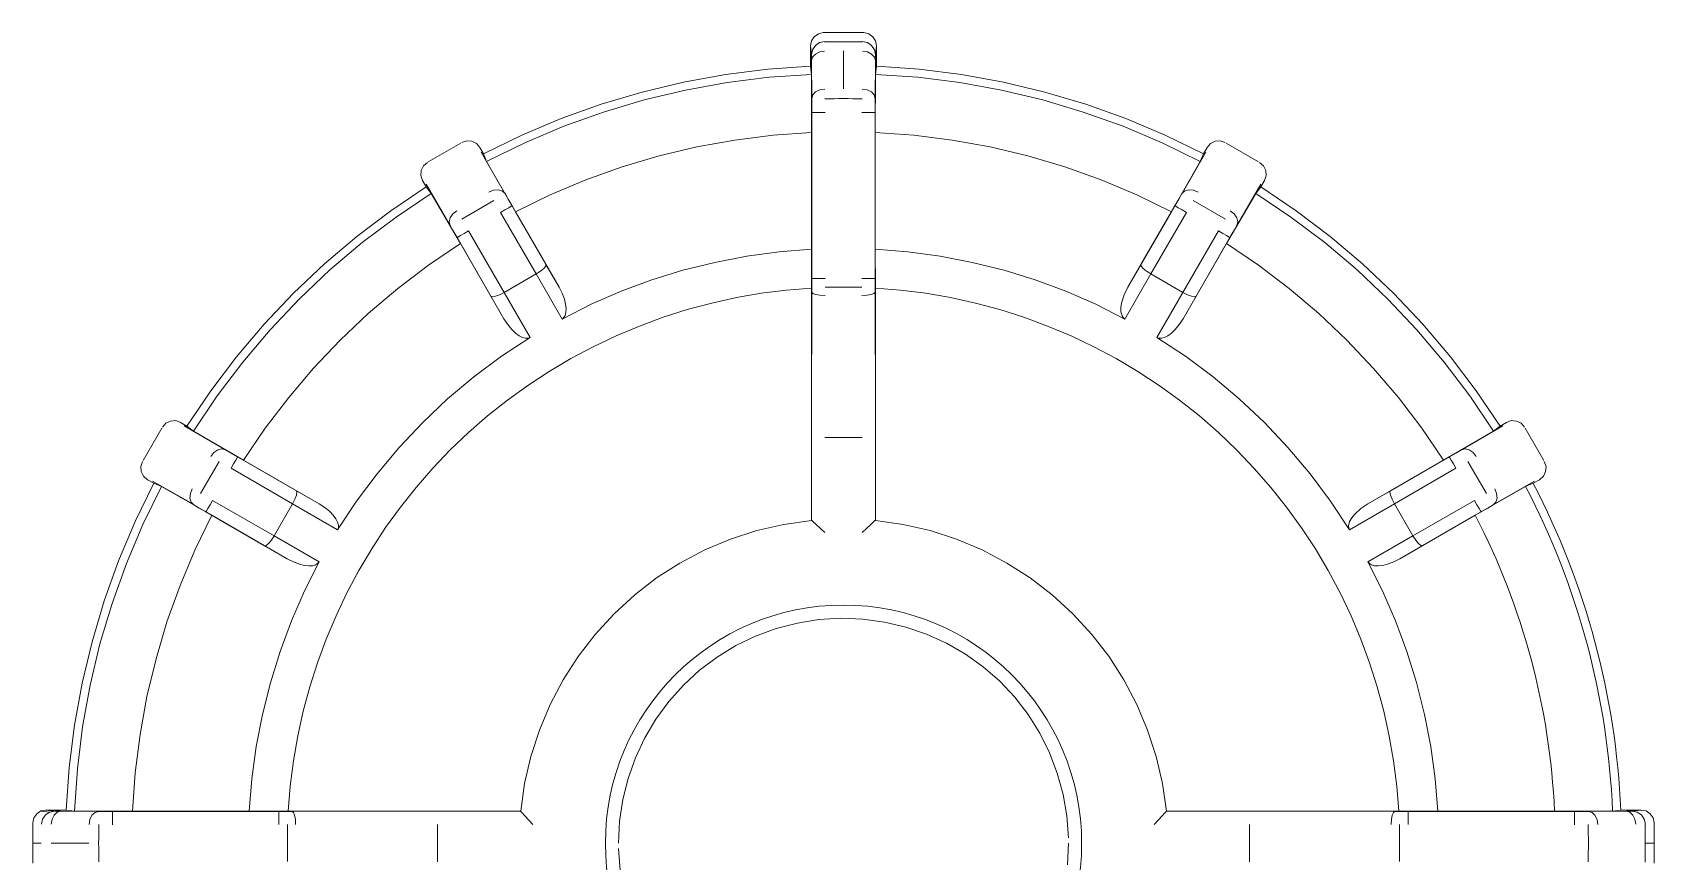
# Model space of a CAD drawing. Header units: millimetres. Extents: x -3630 to 1270, y -52213 to -49192.
# Drawn here: x -1641.59 to -1617.09, y -51423.42 to -51410.89 of the extents above; entities that cross this region are included whole.
import ezdxf

# ---------------------------------------------------------------- set-up
doc = ezdxf.new("R2010")
doc.units = ezdxf.units.MM
doc.linetypes.add('CENTER', pattern=[2, 1.25, -0.25, 0.25, -0.25])
doc.layers.add('1', color=1, linetype='CENTER')

msp = doc.modelspace()

# ---------------------------------------------------------------- linework, layer by layer
at = {"layer": '1', "color": 7, "linetype": 'Continuous', "lineweight": 18}
for p, q in [((-1629.336, -51410.895), (-1629.641, -51410.898)), ((-1629.031, -51410.898), (-1629.336, -51410.895)), ((-1629.818, -51411.232), (-1629.836, -51411.098)), ((-1629.836, -51411.098), (-1629.836, -51411.405)), ((-1628.854, -51411.232), (-1628.836, -51411.098)), ((-1628.836, -51411.098), (-1628.836, -51411.405)), ((-1629.82, -51411.528), (-1629.836, -51411.405)), ((-1629.817, -51412.405), (-1629.82, -51411.528)), ((-1629.816, -51411.893), (-1629.818, -51411.32)), ((-1628.857, -51411.893), (-1628.855, -51411.32)), ((-1628.853, -51411.528), (-1628.856, -51412.405)), ((-1628.836, -51411.405), (-1628.853, -51411.528)), ((-1629.815, -51414.615), (-1629.815, -51412.105)), ((-1628.857, -51414.615), (-1628.857, -51412.105)), ((-1629.817, -51412.405), (-1629.817, -51414.169)), ((-1628.856, -51412.405), (-1628.856, -51414.169)), ((-1635.607, -51412.851), (-1635.116, -51412.567)), ((-1634.773, -51412.728), (-1634.828, -51412.632)), ((-1634.773, -51412.728), (-1634.726, -51412.843)), ((-1623.947, -51412.843), (-1623.9, -51412.728)), ((-1623.9, -51412.728), (-1623.844, -51412.632)), ((-1623.557, -51412.567), (-1623.066, -51412.851)), ((-1634.726, -51412.843), (-1634.29, -51413.604)), ((-1624.383, -51413.604), (-1623.947, -51412.843)), ((-1635.639, -51413.228), (-1635.694, -51413.132)), ((-1635.563, -51413.326), (-1635.639, -51413.228)), ((-1623.033, -51413.228), (-1623.109, -51413.326)), ((-1623.033, -51413.228), (-1622.978, -51413.132)), ((-1635.122, -51414.084), (-1635.563, -51413.326)), ((-1623.109, -51413.326), (-1623.55, -51414.084)), ((-1634.515, -51413.614), (-1633.98, -51414.544)), ((-1634.342, -51413.514), (-1633.83, -51414.402)), ((-1633.632, -51414.743), (-1634.29, -51413.604)), ((-1625.04, -51414.743), (-1624.383, -51413.604)), ((-1624.33, -51413.514), (-1624.843, -51414.402)), ((-1624.692, -51414.544), (-1624.157, -51413.614)), ((-1634.462, -51414.823), (-1635, -51413.894)), ((-1623.672, -51413.894), (-1624.21, -51414.823)), ((-1635.173, -51413.994), (-1634.661, -51414.882)), ((-1634.464, -51415.224), (-1635.122, -51414.084)), ((-1629.817, -51414.169), (-1629.818, -51414.758)), ((-1628.855, -51414.758), (-1628.856, -51414.169)), ((-1624.208, -51415.224), (-1623.55, -51414.084)), ((-1623.499, -51413.994), (-1624.012, -51414.882)), ((-1633.632, -51414.743), (-1633.83, -51414.402)), ((-1624.843, -51414.402), (-1625.04, -51414.743)), ((-1634.462, -51414.823), (-1633.98, -51414.544)), ((-1633.98, -51414.544), (-1633.587, -51415.225)), ((-1629.815, -51414.819), (-1629.815, -51414.615)), ((-1628.857, -51414.819), (-1628.857, -51414.615)), ((-1625.085, -51415.225), (-1624.692, -51414.544)), ((-1624.692, -51414.544), (-1624.21, -51414.823)), ((-1634.661, -51414.882), (-1634.464, -51415.224)), ((-1634.069, -51415.503), (-1634.462, -51414.823)), ((-1629.818, -51414.758), (-1629.818, -51418.268)), ((-1629.817, -51416.712), (-1629.815, -51414.819)), ((-1628.855, -51416.712), (-1628.857, -51414.819)), ((-1628.855, -51414.758), (-1628.855, -51418.268)), ((-1624.21, -51414.823), (-1624.603, -51415.503)), ((-1624.012, -51414.882), (-1624.208, -51415.224)), ((-1639.913, -51417.365), (-1639.63, -51416.874)), ((-1639.253, -51416.842), (-1639.349, -51416.787)), ((-1639.253, -51416.842), (-1639.154, -51416.918)), ((-1639.154, -51416.918), (-1638.396, -51417.359)), ((-1629.817, -51417.274), (-1629.817, -51416.712)), ((-1628.855, -51417.274), (-1628.855, -51416.712)), ((-1620.276, -51417.359), (-1619.518, -51416.918)), ((-1619.518, -51416.918), (-1619.42, -51416.842)), ((-1619.42, -51416.842), (-1619.324, -51416.787)), ((-1619.042, -51416.874), (-1618.759, -51417.365)), ((-1638.487, -51417.308), (-1637.599, -51417.82)), ((-1637.257, -51418.017), (-1638.396, -51417.359)), ((-1629.817, -51418.266), (-1629.817, -51417.274)), ((-1628.855, -51418.266), (-1628.855, -51417.274)), ((-1621.415, -51418.017), (-1620.276, -51417.359)), ((-1620.186, -51417.308), (-1621.074, -51417.82)), ((-1639.753, -51417.708), (-1639.849, -51417.653)), ((-1638.587, -51417.481), (-1637.658, -51418.019)), ((-1620.086, -51417.481), (-1621.014, -51418.019)), ((-1618.92, -51417.708), (-1618.824, -51417.653)), ((-1639.638, -51417.755), (-1639.753, -51417.708)), ((-1638.877, -51418.191), (-1639.638, -51417.755)), ((-1637.257, -51418.017), (-1637.599, -51417.82)), ((-1621.074, -51417.82), (-1621.415, -51418.017)), ((-1619.034, -51417.755), (-1619.795, -51418.191)), ((-1618.92, -51417.708), (-1619.034, -51417.755)), ((-1638.966, -51418.139), (-1638.079, -51418.651)), ((-1637.936, -51418.501), (-1638.866, -51417.965)), ((-1637.936, -51418.501), (-1637.658, -51418.019)), ((-1637.658, -51418.019), (-1636.978, -51418.411)), ((-1621.695, -51418.411), (-1621.014, -51418.019)), ((-1621.014, -51418.019), (-1620.736, -51418.501)), ((-1619.806, -51417.965), (-1620.736, -51418.501)), ((-1619.706, -51418.139), (-1620.594, -51418.651)), ((-1637.738, -51418.849), (-1638.877, -51418.191)), ((-1620.935, -51418.849), (-1619.795, -51418.191)), ((-1637.256, -51418.893), (-1637.936, -51418.501)), ((-1620.736, -51418.501), (-1621.416, -51418.893)), ((-1638.079, -51418.651), (-1637.738, -51418.849)), ((-1620.935, -51418.849), (-1620.594, -51418.651)), ((-1641.382, -51422.645), (-1641.076, -51422.645)), ((-1641.265, -51422.66), (-1641.382, -51422.645)), ((-1640.588, -51422.665), (-1641.161, -51422.663)), ((-1641.076, -51422.645), (-1640.952, -51422.661)), ((-1640.952, -51422.661), (-1640.075, -51422.664)), ((-1637.866, -51422.666), (-1640.376, -51422.666)), ((-1640.075, -51422.664), (-1638.312, -51422.664)), ((-1638.312, -51422.664), (-1637.722, -51422.663)), ((-1637.662, -51422.665), (-1637.866, -51422.666)), ((-1637.722, -51422.663), (-1634.212, -51422.663)), ((-1635.769, -51422.664), (-1637.662, -51422.665)), ((-1635.207, -51422.663), (-1635.769, -51422.664)), ((-1634.215, -51422.663), (-1635.207, -51422.663)), ((-1620.95, -51422.663), (-1624.46, -51422.663)), ((-1624.457, -51422.663), (-1623.466, -51422.663)), ((-1623.466, -51422.663), (-1622.904, -51422.664)), ((-1622.904, -51422.664), (-1621.011, -51422.665)), ((-1621.011, -51422.665), (-1620.806, -51422.666)), ((-1620.36, -51422.664), (-1620.95, -51422.663)), ((-1620.806, -51422.666), (-1618.297, -51422.666)), ((-1618.597, -51422.664), (-1620.36, -51422.664)), ((-1618.597, -51422.664), (-1617.72, -51422.661)), ((-1618.085, -51422.665), (-1617.512, -51422.663)), ((-1617.72, -51422.661), (-1617.597, -51422.645)), ((-1617.29, -51422.645), (-1617.597, -51422.645)), ((-1617.424, -51422.662), (-1617.29, -51422.645)), ((-1641.582, -51422.84), (-1641.582, -51423.45)), ((-1617.09, -51423.45), (-1617.09, -51422.84))]:
    msp.add_line(p, q, dxfattribs=at)
at = {"layer": '1', "color": 7, "linetype": 'Continuous', "lineweight": 13}
for p, q in [((-1629.336, -51411.175), (-1629.336, -51411.748)), ((-1635.117, -51412.568), (-1635.607, -51412.851)), ((-1634.455, -51413.32), (-1634.807, -51412.706)), ((-1624.217, -51413.319), (-1623.865, -51412.706)), ((-1623.067, -51412.85), (-1623.557, -51412.567)), ((-1635.285, -51413.799), (-1635.641, -51413.187)), ((-1623.387, -51413.799), (-1623.031, -51413.187)), ((-1635.103, -51413.715), (-1634.619, -51413.435)), ((-1624.053, -51413.435), (-1623.569, -51413.715)), ((-1629.615, -51414.745), (-1629.057, -51414.745)), ((-1639.631, -51416.875), (-1639.913, -51417.365)), ((-1638.682, -51417.196), (-1639.293, -51416.84)), ((-1619.99, -51417.195), (-1619.379, -51416.84)), ((-1618.759, -51417.365), (-1619.042, -51416.874)), ((-1629.055, -51417.014), (-1629.617, -51417.014)), ((-1639.046, -51417.862), (-1638.766, -51417.377)), ((-1619.627, -51417.862), (-1619.907, -51417.377)), ((-1639.161, -51418.025), (-1639.775, -51417.674)), ((-1619.511, -51418.025), (-1618.897, -51417.674)), ((-1641.326, -51422.678), (-1641.459, -51422.66)), ((-1640.376, -51422.666), (-1637.866, -51422.666)), ((-1637.657, -51422.666), (-1635.765, -51422.664)), ((-1637.736, -51422.865), (-1637.736, -51423.424)), ((-1635.466, -51422.863), (-1635.466, -51423.426)), ((-1623.206, -51423.426), (-1623.206, -51422.863)), ((-1620.936, -51422.865), (-1620.936, -51423.424)), ((-1641.586, -51423.145), (-1641.452, -51423.145)), ((-1640.733, -51423.145), (-1641.305, -51423.145)), ((-1617.086, -51423.145), (-1617.221, -51423.145))]:
    msp.add_line(p, q, dxfattribs=at)
at = {"layer": '1', "color": 7, "linetype": 'Continuous', "lineweight": 18}
for points in [[(-1629.641, -51410.898), (-1629.716, -51410.915), (-1629.779, -51410.959), (-1629.821, -51411.023), (-1629.836, -51411.098)], [(-1629.818, -51411.232), (-1629.803, -51411.157), (-1629.761, -51411.093), (-1629.698, -51411.049), (-1629.623, -51411.033)], [(-1629.049, -51411.033), (-1628.974, -51411.049), (-1628.911, -51411.093), (-1628.869, -51411.157), (-1628.854, -51411.232)], [(-1628.836, -51411.098), (-1628.851, -51411.023), (-1628.893, -51410.959), (-1628.956, -51410.915), (-1629.031, -51410.898)], [(-1629.818, -51411.32), (-1629.802, -51411.267), (-1629.76, -51411.221), (-1629.696, -51411.19), (-1629.621, -51411.179)], [(-1629.818, -51411.32), (-1629.818, -51411.257), (-1629.818, -51411.239), (-1629.818, -51411.232)], [(-1629.051, -51411.179), (-1628.976, -51411.19), (-1628.912, -51411.221), (-1628.87, -51411.267), (-1628.855, -51411.32)], [(-1628.855, -51411.32), (-1628.854, -51411.257), (-1628.854, -51411.239), (-1628.854, -51411.232)], [(-1629.836, -51411.405), (-1630.479, -51411.45), (-1631.117, -51411.53), (-1631.751, -51411.645), (-1632.377, -51411.795), (-1632.994, -51411.979), (-1633.601, -51412.196), (-1634.194, -51412.446), (-1634.773, -51412.728)], [(-1634.726, -51412.843), (-1634.151, -51412.562), (-1633.561, -51412.313), (-1632.959, -51412.097), (-1632.345, -51411.914), (-1631.723, -51411.766), (-1631.093, -51411.652), (-1630.458, -51411.573), (-1629.82, -51411.528)], [(-1628.853, -51411.528), (-1628.214, -51411.573), (-1627.579, -51411.652), (-1626.95, -51411.766), (-1626.327, -51411.914), (-1625.714, -51412.097), (-1625.111, -51412.313), (-1624.522, -51412.562), (-1623.947, -51412.843)], [(-1623.9, -51412.728), (-1624.478, -51412.446), (-1625.072, -51412.196), (-1625.678, -51411.979), (-1626.295, -51411.795), (-1626.921, -51411.645), (-1627.555, -51411.53), (-1628.194, -51411.45), (-1628.836, -51411.405)], [(-1629.816, -51411.893), (-1629.801, -51411.84), (-1629.758, -51411.794), (-1629.694, -51411.763), (-1629.619, -51411.752)], [(-1629.053, -51411.752), (-1628.978, -51411.763), (-1628.914, -51411.794), (-1628.872, -51411.84), (-1628.857, -51411.893)], [(-1629.815, -51412.105), (-1629.815, -51411.991), (-1629.816, -51411.893)], [(-1628.857, -51412.105), (-1628.857, -51411.99), (-1628.857, -51411.893)], [(-1629.815, -51412.105), (-1629.8, -51412.105), (-1629.756, -51412.105), (-1629.692, -51412.105), (-1629.615, -51412.105)], [(-1629.057, -51412.105), (-1628.981, -51412.105), (-1628.916, -51412.105), (-1628.873, -51412.105), (-1628.857, -51412.105)], [(-1634.29, -51413.604), (-1633.765, -51413.349), (-1633.227, -51413.123), (-1632.678, -51412.927), (-1632.118, -51412.761), (-1631.551, -51412.625), (-1630.977, -51412.521), (-1630.398, -51412.447), (-1629.817, -51412.405)], [(-1628.856, -51412.405), (-1628.274, -51412.447), (-1627.695, -51412.521), (-1627.121, -51412.625), (-1626.554, -51412.761), (-1625.995, -51412.927), (-1625.445, -51413.123), (-1624.907, -51413.349), (-1624.383, -51413.604)], [(-1634.828, -51412.632), (-1634.88, -51412.573), (-1634.95, -51412.539), (-1635.027, -51412.534), (-1635.101, -51412.559)], [(-1623.571, -51412.559), (-1623.645, -51412.534), (-1623.723, -51412.539), (-1623.793, -51412.573), (-1623.844, -51412.632)], [(-1635.621, -51412.859), (-1635.68, -51412.91), (-1635.714, -51412.98), (-1635.719, -51413.058), (-1635.694, -51413.132)], [(-1622.978, -51413.132), (-1622.953, -51413.058), (-1622.958, -51412.98), (-1622.993, -51412.91), (-1623.051, -51412.859)], [(-1635.639, -51413.228), (-1636.173, -51413.588), (-1636.686, -51413.977), (-1637.177, -51414.393), (-1637.645, -51414.836), (-1638.087, -51415.304), (-1638.504, -51415.795), (-1638.893, -51416.308), (-1639.253, -51416.842)], [(-1619.42, -51416.842), (-1619.78, -51416.308), (-1620.169, -51415.795), (-1620.585, -51415.304), (-1621.028, -51414.836), (-1621.495, -51414.393), (-1621.986, -51413.977), (-1622.5, -51413.588), (-1623.033, -51413.228)], [(-1639.154, -51416.918), (-1638.797, -51416.387), (-1638.411, -51415.877), (-1637.997, -51415.388), (-1637.557, -51414.924), (-1637.092, -51414.484), (-1636.604, -51414.07), (-1636.094, -51413.684), (-1635.563, -51413.326)], [(-1634.448, -51413.331), (-1634.488, -51413.291), (-1634.549, -51413.273), (-1634.62, -51413.279), (-1634.692, -51413.308)], [(-1634.448, -51413.331), (-1634.4, -51413.415), (-1634.342, -51413.514)], [(-1624.224, -51413.331), (-1624.273, -51413.415), (-1624.33, -51413.514)], [(-1623.981, -51413.308), (-1624.052, -51413.279), (-1624.124, -51413.273), (-1624.184, -51413.291), (-1624.224, -51413.331)], [(-1623.109, -51413.326), (-1622.579, -51413.684), (-1622.068, -51414.07), (-1621.58, -51414.484), (-1621.115, -51414.924), (-1620.675, -51415.388), (-1620.262, -51415.877), (-1619.875, -51416.387), (-1619.518, -51416.918)], [(-1635.177, -51413.588), (-1635.238, -51413.636), (-1635.278, -51413.695), (-1635.293, -51413.756), (-1635.279, -51413.811)], [(-1634.342, -51413.514), (-1634.356, -51413.522), (-1634.393, -51413.544), (-1634.449, -51413.576), (-1634.515, -51413.614)], [(-1624.157, -51413.614), (-1624.223, -51413.576), (-1624.279, -51413.544), (-1624.317, -51413.522), (-1624.33, -51413.514)], [(-1623.393, -51413.811), (-1623.379, -51413.756), (-1623.394, -51413.695), (-1623.435, -51413.636), (-1623.495, -51413.588)], [(-1635.279, -51413.811), (-1635.231, -51413.895), (-1635.173, -51413.994)], [(-1635, -51413.894), (-1635.066, -51413.932), (-1635.122, -51413.965), (-1635.16, -51413.987), (-1635.173, -51413.994)], [(-1623.499, -51413.994), (-1623.513, -51413.987), (-1623.55, -51413.965), (-1623.606, -51413.932), (-1623.672, -51413.894)], [(-1623.393, -51413.811), (-1623.442, -51413.895), (-1623.499, -51413.994)], [(-1638.396, -51417.359), (-1638.069, -51416.876), (-1637.716, -51416.411), (-1637.339, -51415.967), (-1636.938, -51415.543), (-1636.514, -51415.142), (-1636.069, -51414.764), (-1635.605, -51414.412), (-1635.122, -51414.084)], [(-1633.587, -51415.225), (-1633.146, -51415.003), (-1632.694, -51414.806), (-1632.232, -51414.635), (-1631.761, -51414.489), (-1631.281, -51414.369), (-1630.797, -51414.275), (-1630.309, -51414.209), (-1629.817, -51414.169)], [(-1628.856, -51414.169), (-1628.363, -51414.208), (-1627.875, -51414.275), (-1627.392, -51414.369), (-1626.912, -51414.489), (-1626.44, -51414.635), (-1625.978, -51414.806), (-1625.527, -51415.003), (-1625.085, -51415.225)], [(-1623.55, -51414.084), (-1623.068, -51414.412), (-1622.603, -51414.764), (-1622.158, -51415.142), (-1621.735, -51415.543), (-1621.334, -51415.967), (-1620.956, -51416.411), (-1620.603, -51416.876), (-1620.276, -51417.359)], [(-1633.98, -51414.544), (-1633.915, -51414.502), (-1633.863, -51414.461), (-1633.834, -51414.425), (-1633.83, -51414.402)], [(-1624.692, -51414.544), (-1624.758, -51414.502), (-1624.809, -51414.461), (-1624.839, -51414.426), (-1624.843, -51414.402)], [(-1629.815, -51414.615), (-1629.8, -51414.615), (-1629.756, -51414.615), (-1629.692, -51414.615), (-1629.615, -51414.615)], [(-1629.057, -51414.615), (-1628.981, -51414.615), (-1628.916, -51414.615), (-1628.873, -51414.615), (-1628.857, -51414.615)], [(-1629.818, -51414.758), (-1630.199, -51414.789), (-1630.578, -51414.837), (-1630.954, -51414.902), (-1631.327, -51414.984), (-1631.697, -51415.083), (-1632.061, -51415.199), (-1632.419, -51415.331), (-1632.771, -51415.479), (-1633.117, -51415.643), (-1633.454, -51415.823), (-1633.782, -51416.018), (-1634.102, -51416.228), (-1634.412, -51416.452), (-1634.711, -51416.689), (-1634.999, -51416.94), (-1635.275, -51417.204), (-1635.54, -51417.481), (-1635.791, -51417.769), (-1636.028, -51418.068), (-1636.253, -51418.378), (-1636.462, -51418.698), (-1636.657, -51419.026), (-1636.837, -51419.363), (-1637.001, -51419.708), (-1637.15, -51420.061), (-1637.282, -51420.419), (-1637.397, -51420.783), (-1637.497, -51421.153), (-1637.579, -51421.526), (-1637.644, -51421.903), (-1637.692, -51422.282), (-1637.722, -51422.663)], [(-1634.661, -51414.882), (-1634.638, -51414.89), (-1634.593, -51414.882), (-1634.531, -51414.858), (-1634.462, -51414.823)], [(-1633.632, -51414.743), (-1633.586, -51414.834), (-1633.551, -51414.927), (-1633.533, -51415.001), (-1633.525, -51415.069), (-1633.528, -51415.124), (-1633.541, -51415.17), (-1633.56, -51415.203), (-1633.587, -51415.225)], [(-1629.815, -51414.819), (-1629.8, -51414.839), (-1629.757, -51414.855), (-1629.692, -51414.866), (-1629.615, -51414.87)], [(-1629.057, -51414.87), (-1628.981, -51414.866), (-1628.916, -51414.855), (-1628.872, -51414.839), (-1628.857, -51414.819)], [(-1620.95, -51422.663), (-1620.981, -51422.282), (-1621.028, -51421.903), (-1621.093, -51421.527), (-1621.176, -51421.153), (-1621.275, -51420.784), (-1621.39, -51420.42), (-1621.522, -51420.062), (-1621.671, -51419.709), (-1621.835, -51419.364), (-1622.015, -51419.027), (-1622.209, -51418.698), (-1622.419, -51418.379), (-1622.643, -51418.069), (-1622.881, -51417.77), (-1623.132, -51417.482), (-1623.396, -51417.205), (-1623.673, -51416.941), (-1623.96, -51416.69), (-1624.259, -51416.452), (-1624.569, -51416.228), (-1624.889, -51416.018), (-1625.218, -51415.823), (-1625.554, -51415.644), (-1625.9, -51415.48), (-1626.253, -51415.331), (-1626.611, -51415.199), (-1626.975, -51415.083), (-1627.344, -51414.984), (-1627.718, -51414.902), (-1628.094, -51414.837), (-1628.473, -51414.789), (-1628.855, -51414.758)], [(-1625.04, -51414.743), (-1625.098, -51414.86), (-1625.136, -51414.985), (-1625.146, -51415.049), (-1625.145, -51415.115), (-1625.128, -51415.177), (-1625.11, -51415.204), (-1625.085, -51415.225)], [(-1624.012, -51414.882), (-1624.034, -51414.89), (-1624.079, -51414.882), (-1624.141, -51414.859), (-1624.21, -51414.823)], [(-1634.069, -51415.503), (-1634.103, -51415.516), (-1634.143, -51415.516), (-1634.187, -51415.504), (-1634.237, -51415.478), (-1634.29, -51415.439), (-1634.345, -51415.386), (-1634.408, -51415.31), (-1634.464, -51415.224)], [(-1624.208, -51415.224), (-1624.264, -51415.309), (-1624.327, -51415.386), (-1624.382, -51415.438), (-1624.437, -51415.479), (-1624.486, -51415.504), (-1624.532, -51415.516), (-1624.57, -51415.515), (-1624.603, -51415.503)], [(-1636.978, -51418.411), (-1636.692, -51417.978), (-1636.382, -51417.563), (-1636.049, -51417.166), (-1635.692, -51416.789), (-1635.315, -51416.432), (-1634.918, -51416.099), (-1634.503, -51415.789), (-1634.069, -51415.503)], [(-1624.603, -51415.503), (-1624.169, -51415.789), (-1623.754, -51416.099), (-1623.358, -51416.432), (-1622.98, -51416.788), (-1622.624, -51417.166), (-1622.29, -51417.563), (-1621.981, -51417.978), (-1621.695, -51418.411)], [(-1639.349, -51416.787), (-1639.422, -51416.761), (-1639.5, -51416.767), (-1639.57, -51416.801), (-1639.622, -51416.86)], [(-1619.051, -51416.86), (-1619.102, -51416.801), (-1619.172, -51416.767), (-1619.25, -51416.761), (-1619.324, -51416.787)], [(-1639.922, -51417.379), (-1639.947, -51417.453), (-1639.942, -51417.531), (-1639.907, -51417.601), (-1639.849, -51417.653)], [(-1638.67, -51417.201), (-1638.725, -51417.188), (-1638.786, -51417.202), (-1638.845, -51417.243), (-1638.893, -51417.304)], [(-1638.67, -51417.201), (-1638.586, -51417.25), (-1638.487, -51417.308)], [(-1638.487, -51417.308), (-1638.494, -51417.321), (-1638.516, -51417.359), (-1638.548, -51417.415), (-1638.587, -51417.481)], [(-1620.002, -51417.201), (-1620.086, -51417.25), (-1620.186, -51417.308)], [(-1620.086, -51417.481), (-1620.124, -51417.415), (-1620.156, -51417.359), (-1620.178, -51417.321), (-1620.186, -51417.308)], [(-1619.78, -51417.304), (-1619.827, -51417.243), (-1619.886, -51417.202), (-1619.948, -51417.188), (-1620.002, -51417.201)], [(-1618.824, -51417.653), (-1618.765, -51417.601), (-1618.731, -51417.531), (-1618.725, -51417.453), (-1618.751, -51417.379)], [(-1639.753, -51417.708), (-1640.035, -51418.287), (-1640.285, -51418.88), (-1640.502, -51419.486), (-1640.686, -51420.103), (-1640.835, -51420.73), (-1640.95, -51421.363), (-1641.031, -51422.002), (-1641.076, -51422.645)], [(-1640.952, -51422.661), (-1640.908, -51422.023), (-1640.829, -51421.388), (-1640.715, -51420.758), (-1640.566, -51420.135), (-1640.384, -51419.522), (-1640.168, -51418.92), (-1639.919, -51418.33), (-1639.638, -51417.755)], [(-1639.173, -51417.789), (-1639.201, -51417.86), (-1639.207, -51417.932), (-1639.189, -51417.992), (-1639.15, -51418.033)], [(-1637.658, -51418.019), (-1637.622, -51417.949), (-1637.599, -51417.888), (-1637.591, -51417.842), (-1637.599, -51417.82)], [(-1621.014, -51418.019), (-1621.05, -51417.949), (-1621.074, -51417.888), (-1621.082, -51417.842), (-1621.074, -51417.82)], [(-1619.522, -51418.033), (-1619.483, -51417.992), (-1619.465, -51417.932), (-1619.471, -51417.86), (-1619.5, -51417.789)], [(-1639.15, -51418.033), (-1639.066, -51418.081), (-1638.966, -51418.139)], [(-1638.866, -51417.965), (-1638.904, -51418.032), (-1638.937, -51418.088), (-1638.959, -51418.125), (-1638.966, -51418.139)], [(-1637.257, -51418.017), (-1637.171, -51418.072), (-1637.095, -51418.135), (-1637.043, -51418.19), (-1637.002, -51418.246), (-1636.977, -51418.295), (-1636.965, -51418.341), (-1636.965, -51418.379), (-1636.978, -51418.411)], [(-1621.415, -51418.017), (-1621.523, -51418.089), (-1621.619, -51418.178), (-1621.66, -51418.229), (-1621.692, -51418.286), (-1621.708, -51418.349), (-1621.706, -51418.381), (-1621.695, -51418.411)], [(-1619.706, -51418.139), (-1619.714, -51418.125), (-1619.735, -51418.088), (-1619.768, -51418.032), (-1619.806, -51417.965)], [(-1619.522, -51418.033), (-1619.606, -51418.081), (-1619.706, -51418.139)], [(-1640.075, -51422.664), (-1640.034, -51422.082), (-1639.96, -51421.504), (-1639.856, -51420.93), (-1639.72, -51420.362), (-1639.554, -51419.803), (-1639.357, -51419.254), (-1639.132, -51418.716), (-1638.877, -51418.191)], [(-1634.212, -51422.663), (-1634.153, -51422.245), (-1634.059, -51421.837), (-1633.93, -51421.438), (-1633.766, -51421.049), (-1633.569, -51420.676), (-1633.343, -51420.323), (-1633.087, -51419.991), (-1632.801, -51419.68), (-1632.49, -51419.394), (-1632.159, -51419.138), (-1631.806, -51418.912), (-1631.432, -51418.715), (-1631.043, -51418.551), (-1630.644, -51418.422), (-1630.236, -51418.328), (-1629.818, -51418.268)], [(-1629.817, -51418.266), (-1629.812, -51418.271), (-1629.797, -51418.284), (-1629.747, -51418.33), (-1629.617, -51418.45)], [(-1629.055, -51418.45), (-1628.925, -51418.33), (-1628.876, -51418.284), (-1628.861, -51418.271), (-1628.855, -51418.266)], [(-1628.855, -51418.268), (-1628.437, -51418.328), (-1628.028, -51418.422), (-1627.63, -51418.551), (-1627.241, -51418.715), (-1626.867, -51418.912), (-1626.515, -51419.138), (-1626.183, -51419.394), (-1625.872, -51419.679), (-1625.586, -51419.99), (-1625.33, -51420.322), (-1625.104, -51420.675), (-1624.907, -51421.049), (-1624.743, -51421.438), (-1624.613, -51421.836), (-1624.519, -51422.245), (-1624.46, -51422.663)], [(-1638.079, -51418.651), (-1638.055, -51418.647), (-1638.02, -51418.618), (-1637.978, -51418.566), (-1637.936, -51418.501)], [(-1620.736, -51418.501), (-1620.694, -51418.566), (-1620.652, -51418.617), (-1620.617, -51418.647), (-1620.594, -51418.651)], [(-1637.256, -51418.893), (-1637.279, -51418.922), (-1637.313, -51418.941), (-1637.358, -51418.953), (-1637.413, -51418.955), (-1637.479, -51418.948), (-1637.554, -51418.93), (-1637.645, -51418.896), (-1637.738, -51418.849)], [(-1620.935, -51418.849), (-1621.026, -51418.895), (-1621.119, -51418.93), (-1621.192, -51418.948), (-1621.261, -51418.955), (-1621.316, -51418.953), (-1621.362, -51418.94), (-1621.394, -51418.921), (-1621.416, -51418.893)], [(-1638.312, -51422.664), (-1638.272, -51422.172), (-1638.206, -51421.684), (-1638.112, -51421.2), (-1637.992, -51420.721), (-1637.846, -51420.249), (-1637.674, -51419.787), (-1637.478, -51419.335), (-1637.256, -51418.893)], [(-1621.416, -51418.893), (-1621.195, -51419.335), (-1620.998, -51419.786), (-1620.827, -51420.248), (-1620.68, -51420.72), (-1620.56, -51421.2), (-1620.467, -51421.683), (-1620.4, -51422.171), (-1620.36, -51422.664)], [(-1632.734, -51423.145), (-1632.718, -51422.814), (-1632.669, -51422.487), (-1632.59, -51422.166), (-1632.479, -51421.854), (-1632.338, -51421.554), (-1632.169, -51421.27), (-1631.974, -51421.003), (-1631.753, -51420.756), (-1631.509, -51420.533), (-1631.245, -51420.334), (-1630.962, -51420.161), (-1630.664, -51420.017), (-1630.354, -51419.903), (-1630.033, -51419.819), (-1629.707, -51419.767), (-1629.376, -51419.747), (-1629.046, -51419.759), (-1628.718, -51419.804), (-1628.396, -51419.88), (-1628.083, -51419.987), (-1627.781, -51420.124), (-1627.495, -51420.289), (-1627.226, -51420.482), (-1626.977, -51420.7), (-1626.75, -51420.941), (-1626.548, -51421.203), (-1626.372, -51421.483), (-1626.225, -51421.78), (-1626.107, -51422.089), (-1626.019, -51422.408), (-1625.964, -51422.734), (-1625.94, -51423.064)], [(-1641.382, -51422.645), (-1641.458, -51422.659), (-1641.522, -51422.701), (-1641.566, -51422.765), (-1641.582, -51422.84)], [(-1641.448, -51422.858), (-1641.432, -51422.783), (-1641.388, -51422.719), (-1641.324, -51422.677), (-1641.248, -51422.662)], [(-1641.302, -51422.86), (-1641.29, -51422.784), (-1641.26, -51422.721), (-1641.214, -51422.678), (-1641.161, -51422.663)], [(-1641.161, -51422.663), (-1641.224, -51422.663), (-1641.241, -51422.663), (-1641.248, -51422.662)], [(-1640.729, -51422.862), (-1640.718, -51422.786), (-1640.687, -51422.723), (-1640.641, -51422.68), (-1640.588, -51422.665)], [(-1640.376, -51422.666), (-1640.49, -51422.665), (-1640.588, -51422.665)], [(-1640.376, -51422.866), (-1640.376, -51422.789), (-1640.376, -51422.724), (-1640.376, -51422.681), (-1640.376, -51422.666)], [(-1637.866, -51422.865), (-1637.866, -51422.789), (-1637.866, -51422.724), (-1637.866, -51422.681), (-1637.866, -51422.666)], [(-1637.611, -51422.865), (-1637.614, -51422.789), (-1637.626, -51422.724), (-1637.642, -51422.681), (-1637.662, -51422.665)], [(-1634.03, -51422.863), (-1634.151, -51422.733), (-1634.196, -51422.684), (-1634.21, -51422.669), (-1634.215, -51422.663)], [(-1624.642, -51422.863), (-1624.521, -51422.733), (-1624.476, -51422.684), (-1624.462, -51422.669), (-1624.457, -51422.663)], [(-1621.011, -51422.665), (-1621.03, -51422.681), (-1621.047, -51422.724), (-1621.058, -51422.789), (-1621.062, -51422.865)], [(-1620.806, -51422.666), (-1620.806, -51422.681), (-1620.806, -51422.724), (-1620.806, -51422.789), (-1620.806, -51422.865)], [(-1618.297, -51422.666), (-1618.182, -51422.665), (-1618.085, -51422.665)], [(-1618.297, -51422.666), (-1618.297, -51422.681), (-1618.297, -51422.724), (-1618.297, -51422.789), (-1618.297, -51422.866)], [(-1618.085, -51422.665), (-1618.031, -51422.68), (-1617.986, -51422.723), (-1617.955, -51422.786), (-1617.943, -51422.862)], [(-1617.512, -51422.663), (-1617.448, -51422.663), (-1617.431, -51422.663), (-1617.424, -51422.662)], [(-1617.512, -51422.663), (-1617.458, -51422.678), (-1617.413, -51422.721), (-1617.382, -51422.784), (-1617.37, -51422.86)], [(-1617.424, -51422.662), (-1617.349, -51422.677), (-1617.284, -51422.719), (-1617.241, -51422.783), (-1617.224, -51422.858)], [(-1617.09, -51422.84), (-1617.107, -51422.765), (-1617.15, -51422.701), (-1617.215, -51422.659), (-1617.29, -51422.645)], [(-1632.709, -51423.555), (-1632.733, -51423.225)], [(-1625.939, -51423.145), (-1625.955, -51423.475)]]:
    msp.add_lwpolyline(points, dxfattribs=at)
at = {"layer": '1', "color": 7, "linetype": 'Continuous', "lineweight": 13}
for radius, start, end in [(12.11, 88.6446, 91.3555), (11.25, 88.5687, 91.4314), (3.597, 0, 180), (11.25, 178.5686, 181.4314), (11.25, 358.566, 1.4314), (12.11, 358.6425, 1.3555), (3.597, 180.0036, 0)]:
    msp.add_arc((-1629.336, -51423.145), radius, start, end, dxfattribs=at)
at = {"layer": '1', "color": 7, "linetype": 'Continuous', "lineweight": 18}
for radius, start, end in [(11.626, 2.3835, 27.6165), (11.75, 2.4389, 27.5611), (10.75, 2.5616, 27.4384)]:
    msp.add_arc((-1629.336, -51423.145), radius, start, end, dxfattribs=at)

doc.saveas('drawing.dxf')
